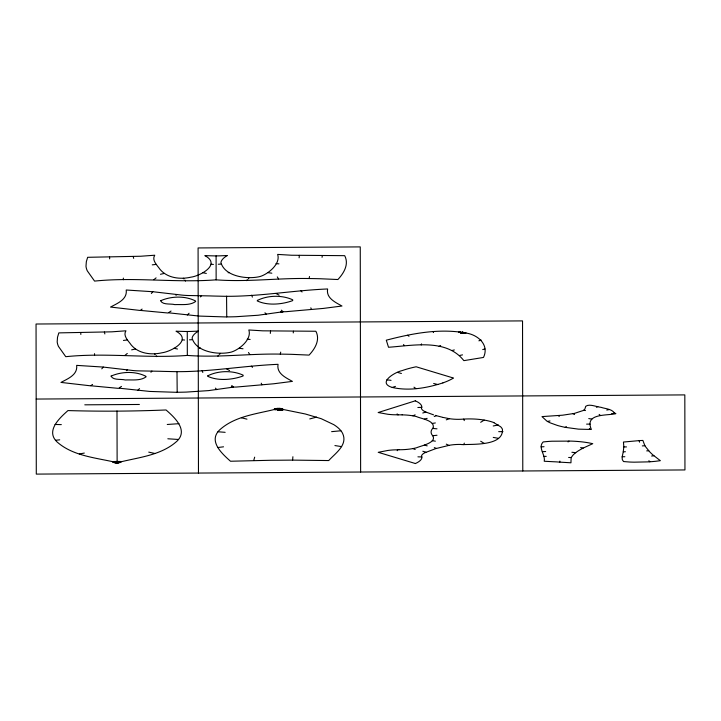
<?xml version="1.0" encoding="UTF-8"?>
<svg xmlns="http://www.w3.org/2000/svg" width="721" height="721" viewBox="0 0 721 721"><rect width="100%" height="100%" fill="white"/><g stroke="black" fill="none" stroke-linecap="round" stroke-linejoin="round"><path stroke-width="1.08" d="M177.186 392.26L176.996 371.531M226.745 316.907L226.565 296.178M187.271 331.48L187.325 355.417C218.364 357.778 249.241 353.515 280.28 354.119A276.35 90.422 -0.4 0 1 291.509 354.326L309.084 355.102C315.005 348.784 320.394 339.915 315.888 331.254L262.805 330.831L248.826 329.984C252.044 339.312 239.426 349.649 231.261 352.091C218.905 355.228 195.968 352.29 192.119 338.122A46.459 15.204 -0.4 0 1 193.733 334.877L194.679 333.877A50.47 16.511 -0.4 0 1 198.518 331.11L191.146 331.426A72.911 23.856 -0.4 0 1 185.351 331.48L176.032 331.218C192.931 340.132 171.129 351.605 162.135 352.749C151.509 355.219 138.522 353.795 131.177 344.908C128.509 340.943 122.642 335.833 125.932 330.804L111.899 331.831L58.834 332.886L57.518 337.23L57.184 341.853A125.805 41.169 -0.4 0 0 58.473 346.422L65.755 356.688C106.266 352.506 146.814 358.535 187.325 355.417M216.093 255.901L216.138 279.838C247.177 282.19 278.054 277.927 309.093 278.531A276.35 90.422 -0.4 0 1 320.331 278.748L337.897 279.523C343.818 273.196 349.207 264.328 344.701 255.667L291.617 255.243L277.639 254.405C280.866 263.733 268.239 274.07 260.083 276.513C247.718 279.64 224.79 276.711 220.932 262.534A46.459 15.204 -0.4 0 1 222.546 259.299L223.501 258.289A50.47 16.511 -0.4 0 1 227.34 255.522L219.959 255.838A72.911 23.856 -0.4 0 1 214.173 255.892L204.845 255.631C221.744 264.553 199.942 276.026 190.948 277.161C180.322 279.631 167.335 278.207 159.99 269.321C157.322 265.364 151.455 260.254 154.745 255.225L140.712 256.243L87.656 257.307L86.34 261.651L85.997 266.274A125.805 41.169 -0.4 0 0 87.286 270.835L94.568 281.1C135.079 276.918 175.627 282.947 216.138 279.838M493.777 422.641L500.626 426.751A46.559 15.231 -0.4 0 1 502.429 429.274C503.727 445.866 473.688 444.055 463.369 444.623M277.801 408.618C257.911 413.917 234.983 415.629 219.283 430.248C208.243 441.36 222.185 453.833 230.504 461.242L270.609 460.277A147.147 48.145 -0.4 0 1 277.945 460.241L292.618 460.115L292.897 456.735M270.303 333.417L270.564 330.939M299.116 257.83L299.377 255.351M559.757 462.134L570.951 462.792L571.086 458.529A35.059 11.473 -0.4 0 1 571.699 456.835L572.97 455.167A69.189 22.639 -0.4 0 1 574.7 453.509L576.061 452.418A83.411 27.29 -0.4 0 1 578.377 450.814L581.009 449.246A96.776 31.67 -0.4 0 1 583.938 447.714L592.743 443.685L589.652 443.027A42.169 13.798 -0.4 0 0 584.803 442.234L583.145 442.018A45.856 15.006 -0.4 0 0 578.044 441.504A53.904 17.637 -0.4 0 0 571.041 441.099L551.944 441.216A48.658 15.925 -0.4 0 0 544.905 441.757L543.138 441.955C537.587 447.525 545.572 454.726 544.247 461.251L553.494 461.737A59.834 19.575 -0.4 0 1 556.224 461.864L559.757 462.134L559.902 461.098M293.24 332.913L293.492 331.209M322.053 257.325L322.305 255.622M421.623 407.798L421.695 407.347L417.847 407.509M623.259 451.815L623.827 446.723L623.44 442.045L638.743 440.657A32.445 10.617 -0.4 0 1 641.185 440.513L642.88 440.441L644.79 445.497A189.569 62.033 -0.4 0 0 645.737 446.939L649.603 451.716A167.074 54.67 -0.4 0 0 652.018 454.104A145.065 47.469 -0.4 0 0 653.1 455.068L660.364 460.683L655.912 461.251A51.66 16.907 -0.4 0 1 651.315 461.674A53.922 17.646 -0.4 0 1 648.26 461.873L634.336 462.17A44.468 14.555 -0.4 0 1 629.622 462.026L623.539 461.548L622.349 459.71L622.07 457.393L623.259 451.815L625.404 451.743M280.28 354.119L280.712 352.109M309.093 278.531L309.525 276.531M253.765 460.386L254.675 457.159M421.226 344.999L421.569 343.881M463.765 444.641L464.315 443.127M246.762 280.676L247.285 279.604M217.94 356.255L218.472 355.192M248.375 278.883L248.988 277.81M219.563 354.471L220.175 353.398M200.51 296.917L201.465 295.673M150.95 372.27L151.906 371.027M432.51 428.635L431.933 429.428A39.916 13.059 -0.4 0 0 431.897 434.655C438.846 442.46 421.118 445.695 416.459 447.795A26.803 8.769 -0.4 0 1 402.174 449.697L399.29 449.742M433.177 427.868C435.087 420.478 421.37 418.802 416.414 416.567A27.281 8.931 -0.4 0 0 412.899 415.819A26.659 8.724 -0.4 0 0 402.111 414.863M397.172 450.706L397.956 449.751L399.064 449.742M151.365 293.474L152.834 291.717L181.998 295.105A29.426 9.625 -0.4 0 0 190.786 295.556L209.802 295.916A146.778 48.028 -0.4 0 0 219.067 296.16C255.522 297.394 291.32 290.446 327.613 288.968C325.91 298.106 335.418 302.333 341.961 306.019L323.26 308.426L286.012 311.688L280.694 311.796L283.056 311.751L281.343 310.156M101.796 368.837L103.274 367.07L132.439 370.468A29.426 9.625 -0.4 0 0 141.226 370.918L160.242 371.279A146.778 48.028 -0.4 0 0 169.507 371.513C205.963 372.748 241.751 365.808 278.054 364.33C276.35 373.469 285.858 377.696 292.402 381.382L273.692 383.779L236.443 387.042L231.135 387.15L233.496 387.114L231.774 385.51M432.753 428.355L432.933 428.148M187.307 315.023L189.073 313.247M137.738 390.385L139.504 388.61M152.834 291.717L126.229 290.013C127.428 299.521 117.361 303.352 110.538 307.056L140.234 310.472L142.109 309.084M103.274 367.07L76.66 365.376C77.868 374.884 67.801 378.714 60.979 382.418L90.675 385.834L92.54 384.437M568.058 441.928L568.977 441.036M140.73 310.445L168.074 313.013L171.048 311.039M91.161 385.807L118.505 388.376L121.489 386.402M153.888 279.694L156.096 277.864M125.075 355.282L127.284 353.452M175.933 295.286L177.033 294.447M126.373 370.648L127.473 369.81M565.246 427.346L578.53 429.148L591.355 429.473C584.181 413.007 607.073 415.819 615.914 413.656L614.301 412.89L614.689 413.358C611.967 408.762 605.55 408.906 601.008 407.32C596.303 406.896 589.508 403.535 585.794 406.256A19.828 6.489 -0.4 0 0 585.497 407.095L584.794 409.222L583.577 410.402L574.34 413.421L562.659 415.188L541.976 416.603L546.978 421.181A51.029 16.7 -0.4 0 0 550.339 422.903L557.162 425.363A55.346 18.115 -0.4 0 0 563.462 426.976L565.246 427.346L566.391 426.571M480.664 422.299L484.179 420.1M439.098 346.35L440.675 345.548M446.263 419.838L449.489 418.685M596.393 407.257L597.79 406.599M461.052 444.442A20.558 6.723 -0.4 0 0 449.516 445.245L435.664 448.642L424.642 452.842A20.278 6.633 -0.4 0 0 421.479 456.492M412.89 415.819L415.134 414.854M113.819 461.449L117.451 462.846L121.461 461.458L117.992 462.558C138.108 457.339 161.207 455.618 177.159 441.009C188.388 429.977 174.464 417.36 166.064 409.97C133.421 411.303 100.634 411.529 67.963 410.573C59.636 418.027 45.567 430.725 56.86 441.775C72.947 456.186 96.037 457.7 116.225 462.476L112.467 461.548L116.856 462.756L114.224 462.224L117.126 461.404L116.991 410.979M434.24 416.522L436.349 415.684L442.946 417.396M478.888 340.835L481.141 340.051M442.892 382.896A66.386 21.72 -0.4 0 0 453.446 378.038L416.143 366.782A66.386 21.72 -0.4 0 0 402.156 370.603C395.207 371.973 376.677 382.797 392.26 387.456L395.423 386.393M442.91 382.905C426.742 388.042 409.059 391.233 392.26 387.456M415.413 400.795L378.165 412.529L387.862 414.278A31.084 10.175 -0.4 0 0 393.423 414.737L398.118 414.836M422.767 413.016L425.877 412.051L433.591 414.863M424.318 419.153L427.147 418.351M482.728 349.568L484.954 348.964M274.386 409.726L278.666 408.456L283.047 409.681L278.036 408.987L283.362 409.636L278.585 410.078L283.416 409.519L305.371 413.998L321.196 418.685L333.796 424.66A89.404 29.255 -0.4 0 1 340.141 429.833A91.017 29.777 -0.4 0 1 342.637 433.447C348.018 444.992 335.364 453.203 328.722 460.557L292.618 460.115M309.76 418.928L316.573 417.108M452.157 350.496L454.338 349.928M228.16 272.763L229.287 272.493M199.347 348.342L200.474 348.081M160.459 274.268L164.361 273.412M131.646 349.847L135.548 348.991M459.737 355.435L462.531 354.876M606.776 410.051L609.371 409.537M493.227 425.967L498.391 424.966M547.446 421.443L550.006 420.956M283.056 311.751L258.127 315.248L235.983 316.717A114.369 37.42 -0.4 0 1 224.934 316.916L199.248 316.077L169.102 312.869M233.496 387.114L208.567 390.611L186.424 392.08A114.369 37.42 -0.4 0 1 175.374 392.278L149.689 391.431L119.533 388.222M79.319 453.969L84.312 453.067M432.24 423.461L435.349 422.948M651.622 456.042L653.92 455.753M217.634 447.543L223.537 446.813M152.248 264.85L156.277 264.4M123.435 340.429L127.455 339.979M55.508 440.279L59.717 439.828M432.699 435.718L437.007 435.259M331.615 431.654L340.889 430.77M611.687 413.593L614.887 413.322M642.321 445.92L644.925 445.713M167.254 424.48L178.97 423.678M646.701 450.895L648.738 450.76M493.93 422.605A32.598 10.671 -0.4 0 0 463.711 419.081L460.989 419.271A20.558 6.723 -0.4 0 1 449.471 418.694M218.319 264.246L220.932 264.102M189.506 339.834L192.119 339.69M542.327 451.67L545.689 451.535M541.083 446.822L544.04 446.723M543.868 456.411L546.239 456.357M397.956 449.751L393.486 449.913A31.084 10.175 -0.4 0 0 387.925 450.445L378.228 452.319L415.512 463.567M36.176 399.055L684.824 394.901L684.95 469.939L36.293 474.103L36.05 324.017L522.536 320.899L522.788 470.984M84.781 404.823L139.378 404.472M498.698 431.654L502.961 431.627M623.818 446.93L626.486 446.912M398.343 414.836L402.111 414.854M586.597 424.119L590.111 424.119M622.178 456.699L624.864 456.744M568.626 457.465L571.356 457.538M55.03 424.453L61.33 424.624M417.928 456.826L421.776 456.943L421.704 456.492M461.025 444.515L462.981 444.605M167.831 438.774L178.511 439.486M276.017 263.643L278.928 263.859M247.204 339.221L250.115 339.438M217.958 431.762L225.15 432.33M432.69 428.427L436.998 428.833M211.064 264.21L213.407 264.454M182.251 339.789L184.594 340.042M571.897 452.265L575.709 452.689M386.798 379.823L391.052 380.346M268.113 272.682L271.844 273.196M239.3 348.27L243.031 348.775M583.55 410.276L585.479 410.546M432.267 440.693L435.376 441.171M334.914 445.56L341.592 446.623M448.777 418.568L443.271 417.468M588.769 418.568L591.869 419.099M493.245 437.404L498.409 438.341M580.621 447.561L583.181 448.092M202.817 272.691L206.323 273.439M174.004 348.27L177.51 349.018M148.742 452.121L154.808 453.464M241.364 417.783L246.97 419.153M433.645 383.473L437.827 384.536M424.363 445.1L427.192 445.866M397.568 372.387L401.408 373.487M436.349 415.684L435.313 415.377M422.83 451.256L425.949 452.184M434.294 447.606L436.403 448.417M412.953 448.579L415.188 449.516M425.877 412.051L424.579 411.412M446.299 444.136L448.822 445.371M276.233 293.618L279.135 295.159M226.673 368.981L229.566 370.522M572.925 413.665L574.565 414.548M480.691 441.234L484.215 443.388M413.989 387.168L416.008 388.628M599.133 414.386L600.242 415.269M407.671 335.22L408.996 336.283M558.261 415.557L559.28 416.432M300.891 290.779L302.054 291.978M251.323 366.133L252.494 367.331M183.305 278.243L183.945 278.937M154.483 353.831L155.132 354.525M264.967 312.761L266.364 314.302M215.399 388.123L216.805 389.664M589.327 428.391L590.301 429.491M648.9 460.701L649.819 461.782M397.109 413.899L397.893 414.836M403.553 344.53L404.301 345.584M277.306 276.909L278.54 278.892M248.493 352.497L249.727 354.48M432.942 331.489L433.555 332.552M185.036 280.181L185.531 281.064M156.223 355.768L156.718 356.643M463.72 419.108L464.279 420.613M251.701 295.213L252.377 297.115M202.132 370.576L202.817 372.478M310.823 307.822L311.391 309.462M261.254 383.184L261.822 384.825M639.058 440.639L639.581 442.18M133.187 256.442L133.673 258.361M104.374 332.02L104.86 333.94M109.574 257L109.655 258.866M80.761 332.588L80.842 334.454M123.336 278.081L123.354 279.73M94.523 353.66L94.541 355.318M360.626 472.021L360.257 246.897L198.086 247.943L198.464 473.057M421.92 456.943A32.184 10.527 -0.4 0 1 415.368 463.54M424.543 411.421A20.278 6.633 -0.4 0 1 421.397 407.798M415.269 400.831A32.184 10.527 -0.4 0 1 421.839 407.347M463.134 332.417L463.134 333.3L463.233 332.453L463.882 333.399L463.576 332.588L464.657 333.453L464 332.687L464.91 333.462L465.937 332.705L465.415 333.444L463.918 332.832C476.5 333.562 489.92 344.133 483.485 357.445L463.855 360.644C446.425 338.365 413.106 345.566 388.52 347.261L386.294 340.186C410.637 333.868 435.899 328.821 461.098 332.237L458.7 332.318L460.232 331.696L458.826 332.381L462.531 332.309L460.44 332.823L462.693 332.309L460.656 332.859L462.882 332.318L462.909 333.264L463.134 332.417M462.765 332.282L462.458 333.183L462.909 332.327L460.881 332.904L463.72 332.435L461.782 333.057L462.765 332.282M111.106 376.092C112.981 380.562 121.29 378.795 125.301 379.976C132.078 379.643 140.352 381.085 146.102 376.813L145.849 376.272C135.332 370.954 121.534 371.504 111.106 376.092M160.675 300.729C162.54 305.199 170.85 303.433 174.87 304.623C181.647 304.28 189.92 305.731 195.661 301.45L195.409 300.909C184.9 295.592 171.093 296.142 160.675 300.729M207.963 375.713L207.639 376.254C217.994 381.184 232.315 379.877 243.004 376.02A6.588 2.154 -0.4 0 0 243.058 375.118C232.486 370.324 218.598 370.486 207.963 375.713M257.523 300.351L257.199 300.891C267.554 305.821 281.884 304.523 292.564 300.666A6.588 2.154 -0.4 0 0 292.627 299.756C282.046 294.97 268.158 295.123 257.523 300.351M119.371 461.422L116.838 462.855L120.443 461.413L117.46 462.765L114.882 461.44L117.884 462.837L115.225 461.44L118.199 462.846L115.576 461.44L118.767 462.81L115.91 461.44L119.253 462.783L116.27 461.431L120.831 462.531L116.946 461.404L112.999 462.567L117.631 461.422L114.477 462.774L117.974 461.431L115.117 462.828L118.334 461.431L115.513 462.846L118.668 461.431L116.063 462.864L119.019 461.422L116.441 462.864L119.371 461.422M279.586 408.356L276.819 409.78L280.072 408.365L277.17 409.78L280.64 408.41L277.504 409.78L281.136 408.447L277.855 409.78L282.785 408.735L278.54 409.816L274.34 408.753L279.234 409.78L275.837 408.492L279.586 409.771L276.341 408.447L279.919 409.762L276.927 408.392L280.262 409.762L277.405 408.374L280.613 409.762L277.765 408.374L280.956 409.762L278.117 408.383L281.316 409.762L278.351 408.401L282.01 409.744L278.721 408.474L275.431 409.78L279.586 408.356M282.695 409.717L278.676 408.645L282.695 409.717"/></g></svg>
